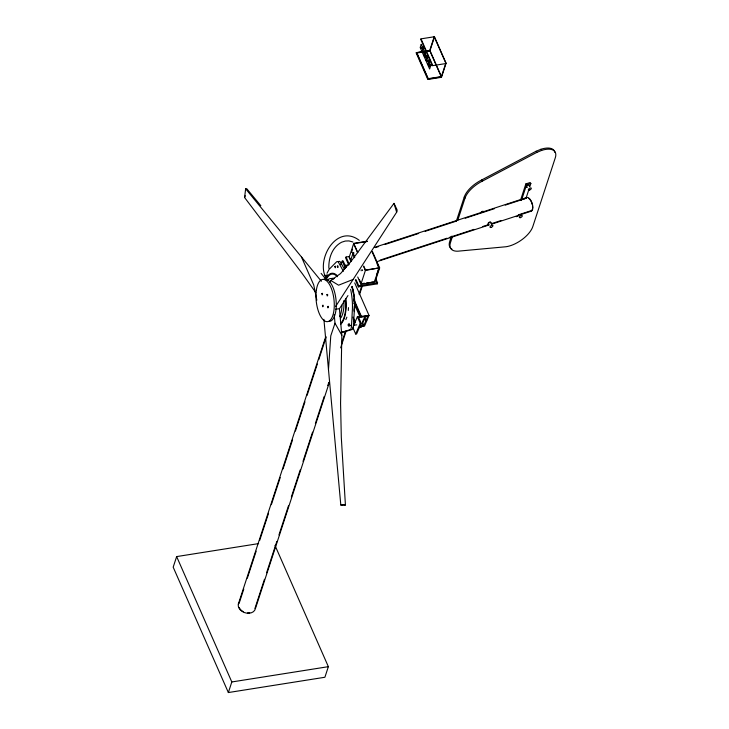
<?xml version="1.0" encoding="UTF-8"?>
<svg xmlns="http://www.w3.org/2000/svg" width="729" height="729" viewBox="0 0 729 729"><rect width="100%" height="100%" fill="white"/><g stroke="black" fill="none" stroke-linecap="round" stroke-linejoin="round"><path stroke-width="1.09" d="M337.272 266.532C337.545 263.789 338.939 268.637 337.445 267.279M328.861 268.29C328.46 257.856 332.342 247.095 341.609 242.219L345.291 241.044L348.945 240.916L352.882 241.982M347.943 295.582L339.413 308.741L341.828 335.258L340.571 403.337L341.3 437.272L345.418 505.015L340.808 505.006L323.904 319.338M423.403 47.74L421.408 48.068L421.508 47.403M423.303 52.078L423.44 52.707M427.249 56.388C423.941 55.158 425.627 58.065 427.121 56.926M429.199 60.844L427.24 61.354L429.199 61.09L427.167 61.045L428.953 60.307M429.29 64.981L429.117 65.537L431.131 65.3M328.478 369.639L330.775 335.85L334.994 323.211L334.219 314.7M348.289 310.463L348.471 307.62M421.362 47.722L423.321 47.367M423.403 47.868L421.462 48.223M423.312 52.333L425.317 51.959L423.431 52.67M425.226 56.507L427.185 56.142M427.267 56.643L425.326 56.999M427.094 61.327C426.018 60.771 427.622 60.844 429.199 60.972M431.131 65.419L429.19 65.774M315.757 292.52L302.608 274.068L244.598 197.532L245.637 188.802L321.38 281.276M362.55 270.587L362.267 269.712M423.312 51.969L425.253 51.759M429.099 65.163L431.049 64.917M325.298 278.569L325.899 276.391M348.881 324.123C349.565 322.61 350.275 326.337 349.109 325.544M258.595 543.606L176.646 556.591L173.183 567.171L228.359 692.55L324.897 677.259L328.36 666.671L275.006 545.438M349.382 256.48L346.056 257.009L345.71 258.066L348.744 264.973M367.398 241.199L353.738 243.358L349.136 257.437L350.95 261.556M351.569 252.27L352.581 249.163M238.337 604.059L325.69 336.798M350.449 261.055L353.273 252.398A8.848 6.689 18.1 0 0 354.731 257.692M239.185 603.111L243.778 589.041M247.313 578.225L256.152 551.17M259.697 540.353L268.536 513.298M271.361 504.65L280.209 477.595M283.034 468.938L292.584 439.724M295.409 431.067L304.959 401.852M307.082 395.364L317.343 363.981M318.755 359.652L326.182 336.935M429.718 50.529L434.32 36.45L446.093 63.213L441.492 77.292L427.832 79.461L416.059 52.688L429.718 50.529L441.492 77.292M434.384 37.161L429.891 50.921L416.696 53.007L428.133 78.987L441.318 76.9L445.82 63.141M375.763 278.706L377.576 282.816L377.23 283.873L358.386 286.862L358.723 285.804L356.016 279.635M254.913 608.505L264.463 579.291M266.577 572.794L276.838 541.419M278.961 534.922L288.511 505.707M291.336 497.05L300.175 470.005M303.009 461.348L312.559 432.133M315.384 423.476L324.232 396.421M327.768 385.605L328.825 382.361M341.555 343.405L345.446 331.504M372.391 251.414L379.645 267.889L375.043 281.968L360.91 284.201L365.511 270.122L363.707 266.003M329.317 382.488L255.405 608.633A8.848 6.689 18.1 0 1 244.297 612.524A8.848 6.689 18.1 0 1 239.003 602.446M340.634 347.861L346.293 330.556M228.359 692.55L231.813 681.961L176.646 556.591M359.078 294.151L361.502 286.743M359.506 294.634L362.277 286.169M376.529 275.125L378.898 267.889L365.411 270.441L363.862 266.932M451.442 236.205L449.711 241.49A21.259 9.996 -33.9 0 0 451.925 249.127M456.281 221.397L464.227 197.085A21.259 9.996 -33.9 0 1 481.741 179.935L536.088 151.258L540.891 149.281A21.259 9.996 -33.9 0 1 554.951 152.461M452.545 236.269L450.467 242.611A21.259 9.996 -33.9 0 0 459.625 251.031L505.999 246.748A21.259 9.996 -33.9 0 0 532.817 226.555L555.307 157.746A21.259 9.996 -33.9 0 0 541.647 150.402L540.891 149.281M457.73 220.404L464.984 198.206A21.259 9.996 -33.9 0 1 482.489 181.056L536.845 152.379L541.647 150.402M520.67 199.81L525.855 183.927L530.174 182.514L530.849 183.517L529.81 186.688M521.682 199.746L526.529 184.929L525.855 183.927M526.001 198.334L528.771 189.868M244.598 197.532L245.236 195.737M423.622 52.77L425.189 52.534M427.504 61.537L429.171 61.209M340.735 264.636L342.247 261.055L343.168 260.955L346.047 267.497L345.127 267.598L344.37 269.393M347.788 265.238L344.535 265.301M345.856 319.575L346.876 317.161M354.513 304.585L355.369 302.571M353.237 326.519L357.365 316.769L369.029 315.447L354.704 282.898M358.595 327.667L360.846 327.412L360.773 325.991L363.844 325.644L367.835 316.195L364.764 316.541L365.038 315.903L365.384 316.687L358.632 317.443L361.165 323.202L356.627 333.937L355.706 334.037L360.244 323.302L357.365 316.769M362.559 321.753L363.798 318.828M360.846 327.412L365.384 316.687M369.029 315.447L364.491 326.182L360.5 326.628M423.349 48.105L421.499 48.287M425.253 56.288L427.139 56.042M429.117 65.072L431.003 64.826M431.094 65.619L429.345 65.965L429.308 65.009M521.153 200.521L521.645 199.546L525.964 198.133A7.181 3.271 71.9 0 1 532.097 203.109A7.181 3.271 71.9 0 1 530.53 211.219M327.02 273.247L329.098 269.384L336.397 262.012A5.103 2.141 83.6 0 1 338.584 262.504L343.386 271.288M329.69 282.205L330.802 280.492L340.561 273.548L351.068 261.365L393.997 203.373L396.922 209.442A4.638 3.745 32.9 0 1 396.64 212.221L335.559 306.572M348.553 325.79C349.191 321.143 346.111 327.731 350.603 325.562M353.929 303.191L354.33 303.638M353.137 279.417L338.575 285.203L330.802 280.492M526.529 184.929L530.849 183.517M374.742 247.304L526.73 197.559M521.791 199.436L526.101 198.024M375.362 247.632L378.606 246.575M385.103 244.452L418.656 233.462M425.153 231.339L456.536 221.069M465.202 218.235L494.426 208.667M505.243 205.131L525.809 198.397M380.164 260.089L447.068 238.192M449.228 237.49L474.041 229.362M482.671 226.537L488.066 224.778M491.31 223.712L501.014 220.541M518.283 214.882L530.147 211M376.72 261.747L489.214 224.933M491.373 224.231L531.395 211.128M516.15 216.686L518.31 215.975M327.558 274.888L325.763 275.307A2.36 0.556 -9.2 0 0 324.952 275.826L325.617 276.154A2.652 0.62 -9.2 0 0 326.71 276.154M421.389 47.531L423.276 47.267M421.371 47.85L423.349 47.44M421.389 47.986L423.394 47.613M423.303 52.196L425.289 51.868M423.221 52.424C422.346 53.044 423.358 50.748 425.335 52.069M423.349 52.497L425.344 52.196M425.235 56.589L427.221 56.261M427.267 56.516L425.007 57.263L424.861 56.261L425.28 56.889M427.167 60.771L429.053 60.407M427.167 60.981L429.153 60.653M429.099 65.364L431.076 64.999M429.117 65.537L431.112 65.163M367.288 241.509L353.629 243.677L357.465 252.38M365.238 270.049L379.645 267.889M362.313 283.563L364.509 283.216M366.705 282.861L368.901 282.515M371.097 282.169L373.303 281.822M358.723 285.804L377.576 282.816M231.813 681.961L328.36 666.671M335.632 309.169L339.413 308.741M366.76 320.815L365.84 320.915L364.536 317.653M360.244 323.302L361.165 323.202M353.693 325.216L356.782 324.861M340.808 505.006L343.268 504.887M344.188 504.887L345.418 505.015M421.535 47.412L421.517 48.324M344.48 264.855L344.945 265.702M359.297 240.379C337.919 223.894 317.325 256.389 324.952 275.826M246.712 188.674L260.827 205.706M361.201 269.921L361.147 270.796M321.106 273.357L325.863 279.18M536.088 151.258L536.845 152.379M481.741 179.935L482.489 181.056M464.227 197.085L464.984 198.206M334.994 323.211L341.828 335.258M344.316 269.11L340.571 262.285A5.103 2.141 83.6 0 0 338.393 261.793M421.198 39.248L432.625 65.227M371.927 251.487L379.171 267.962L374.396 281.649M377.066 263.725L378.442 266.85M376.355 281.886L377.23 283.873M353.738 243.358L357.811 252.626M349.774 257.756L351.15 260.873M359.379 279.581L361.21 283.736M357.739 276.993L360.91 284.201M346.056 257.009L349.227 264.208M355.315 279.89L358.386 286.862M342.247 261.055L345.127 267.598M364.4 317.972L365.767 321.079M354.066 299.737L361.356 316.313L361.083 316.96L353.793 300.384M354.914 305.351L359.825 316.504M362.504 322.601L363.844 325.644M352.982 317.079L355.26 322.254M353.164 318.755L354.996 322.901M352.827 327.494L355.706 334.037M301.469 256.963L313.734 284.966L316.842 300.148M393.997 203.373L396.64 212.221M480.593 213.169A1.704 0.802 -33.9 0 1 482.033 211.538A1.704 0.802 -33.9 0 1 483.555 211.711M527.286 187.481A1.704 0.802 -33.9 0 1 526.693 186.515A1.704 0.802 -33.9 0 1 528.707 185.193A1.704 0.802 -33.9 0 1 529.3 186.159M528.598 198.315A6.67 3.034 71.9 0 1 532.343 204.867M532.589 206.498A6.67 3.034 71.9 0 1 532.589 207.984M532.352 209.232A6.67 3.034 71.9 0 1 531.231 210.645M490.909 223.439A1.704 0.629 -29.8 0 0 491.073 223.192A1.704 0.966 -38.6 0 0 489.87 222.436A1.704 0.966 -38.6 0 0 488.184 224.14A1.704 0.629 -29.8 0 0 488.813 224.65M488.858 222.463A1.704 0.966 -38.6 0 1 490.836 222.518M488.047 223.429A1.704 0.966 -38.6 0 1 488.521 222.755M482.625 212.412A1.704 0.629 -29.8 0 1 483.673 212.139M331.34 278.587A21.259 8.903 83.6 0 1 334.456 278.615M343.842 300.621A21.259 8.903 83.6 0 1 340.944 317.789M327.266 280.455A21.259 8.903 83.6 0 1 333.262 279.253M341.956 305.214A21.259 8.903 83.6 0 1 339.787 316.486M323.667 279.453A21.259 8.903 83.6 0 1 335.878 298.535A21.259 8.903 83.6 0 1 329.052 321.443M245.637 188.802A4.638 3.536 -39.3 0 1 246.028 189.312M351.834 286.77A25.515 10.689 83.6 0 1 352.936 290.871M353.164 291.928A25.515 10.689 83.6 0 1 353.738 295.19M354.139 298.498A25.515 10.689 83.6 0 1 354.385 304.002M354.349 306.125A25.515 10.689 83.6 0 1 354.002 310.226M352.116 286.379A26.362 11.044 83.6 0 1 354.221 311.611M326.118 279.945A25.515 10.689 83.6 0 1 337.436 276.692M345.482 298.899A25.515 10.689 83.6 0 1 340.479 323.494M325.827 279.289A26.362 11.044 83.6 0 1 337.527 275.936M345.828 298.717A26.362 11.044 83.6 0 1 340.671 324.296M350.622 289.367A33.334 13.969 83.6 0 1 352.38 309.652L351.46 326.501A5.103 2.141 83.6 0 1 350.102 329.727L343.897 331.595A33.334 13.969 83.6 0 1 341.208 332.251M352.125 287.08A33.334 13.969 83.6 0 1 354.376 309.424L353.456 326.282A5.103 2.141 83.6 0 1 352.098 329.499L345.883 331.367A33.334 13.969 83.6 0 1 342.284 331.959M249.692 612.761A8.338 6.297 18.1 0 1 247.614 612.852M243.45 611.74A8.338 6.297 18.1 0 1 239.212 607.558M354.148 255.897A8.338 6.297 18.1 0 1 353.765 252.535M334.848 266.55C335.386 270.277 336.16 264.463 334.848 266.55M353.283 252.544L353.574 253.337L353.283 252.544M420.906 47.686L421.198 48.479L420.906 47.686M428.634 65.236L428.916 66.029L428.634 65.236M321.817 293.514C322.027 297.277 323.394 292.074 321.817 293.514M322.464 305.424C322.665 309.187 324.041 303.984 322.464 305.424M326.957 294.598C327.166 298.361 328.533 293.158 326.957 294.598M327.603 306.517C327.813 310.281 329.18 305.077 327.603 306.517M421.225 44.36L420.186 47.531L421.909 51.458L422.948 48.278L421.225 44.36M423.157 48.743L422.118 51.923L423.841 55.841L424.879 52.67L423.157 48.743M425.08 53.135L424.05 56.306L425.772 60.234L426.811 57.053L425.08 53.135M427.012 57.518L425.982 60.698L427.704 64.626L428.743 61.446L427.012 57.518M428.944 61.91L427.905 65.091L429.636 69.009L430.675 65.838L428.944 61.91M434.211 36.769L420.551 38.929L432.333 65.692L445.993 63.532L434.211 36.769M429.992 50.602L416.806 52.688L428.233 78.677L441.428 76.581L429.992 50.602M520.479 217.634A1.704 0.802 -33.9 0 0 522.246 215.638A1.704 0.802 -33.9 0 0 519.759 216.449A1.704 0.802 -33.9 0 0 520.479 217.634M529.482 190.114A1.704 0.802 -33.9 0 0 531.241 188.118A1.704 0.802 -33.9 0 0 528.753 188.929A1.704 0.802 -33.9 0 0 529.482 190.114M491.109 227.43A1.704 0.802 -33.9 0 0 492.877 225.434A1.704 0.802 -33.9 0 0 490.38 226.254A1.704 0.802 -33.9 0 0 491.109 227.43M316.404 289.869A21.259 8.903 83.6 0 0 327.057 321.671A21.259 8.903 83.6 0 0 331.923 290.024A21.259 8.903 83.6 0 0 316.404 289.869"/></g></svg>
